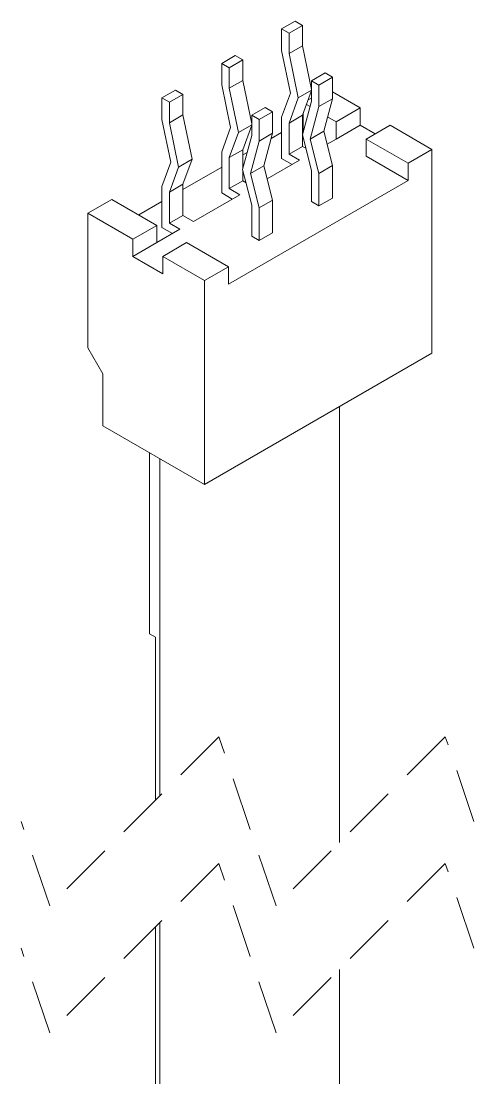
# Paper-space layout '시트4_ENG_with accessory' of a CAD drawing. Header units: millimetres. Extents: x 5 to 415, y 5 to 292.
# Drawn here: x 363.93 to 374.63, y 160.94 to 185.92 of the extents above; entities that cross this region are included whole.
import ezdxf

# ---------------------------------------------------------------- set-up
doc = ezdxf.new("R2010")
doc.units = ezdxf.units.MM
doc.linetypes.add('HIDDEN', pattern=[1.905, 1.27, -0.635])

psp = doc.layouts.new('시트4_ENG_with accessory')

# ---------------------------------------------------------------- linework, layer by layer
at = {"color": 7, "linetype": 'Continuous', "lineweight": 18}
for p, q in [((370.402, 185.919), (370.083, 185.735)), ((370.402, 185.919), (370.578, 185.817)), ((370.083, 185.735), (370.083, 185.227)), ((370.26, 185.633), (370.083, 185.735)), ((370.578, 185.817), (370.26, 185.633)), ((370.26, 185.152), (370.26, 185.633)), ((370.578, 185.817), (370.578, 185.335)), ((368.987, 185.103), (368.669, 184.919)), ((368.987, 185.103), (369.164, 185.001)), ((370.291, 184.218), (370.083, 185.227)), ((370.26, 185.152), (370.578, 185.335)), ((370.26, 185.152), (370.476, 184.104)), ((370.791, 184.306), (370.578, 185.335)), ((368.669, 184.919), (368.669, 184.41)), ((368.846, 184.817), (368.669, 184.919)), ((369.164, 185.001), (368.846, 184.817)), ((369.164, 185.001), (369.164, 184.519)), ((368.846, 184.335), (368.846, 184.817)), ((371.109, 184.694), (370.791, 184.511)), ((371.109, 184.694), (371.286, 184.592)), ((368.877, 183.402), (368.669, 184.41)), ((368.846, 184.335), (369.164, 184.519)), ((369.376, 183.489), (369.164, 184.519)), ((370.791, 184.511), (370.791, 184.029)), ((370.967, 184.409), (370.791, 184.511)), ((371.286, 184.592), (370.967, 184.409)), ((370.967, 183.9), (370.967, 184.409)), ((371.286, 184.592), (371.286, 184.084)), ((367.573, 184.286), (367.255, 184.103)), ((367.255, 184.103), (367.255, 183.594)), ((367.432, 184.001), (367.255, 184.103)), ((367.75, 184.184), (367.432, 184.001)), ((367.573, 184.286), (367.75, 184.184)), ((367.75, 184.184), (367.75, 183.703)), ((368.846, 184.335), (369.062, 183.288)), ((370.083, 183.647), (370.291, 184.218)), ((370.476, 184.104), (370.26, 183.511)), ((370.791, 184.286), (370.476, 184.104)), ((370.578, 183.695), (370.791, 184.278)), ((370.71, 184.056), (370.791, 184.102)), ((371.94, 183.867), (371.286, 184.245)), ((367.432, 183.519), (367.432, 184.001)), ((369.695, 183.878), (369.376, 183.694)), ((369.695, 183.878), (369.871, 183.776)), ((370.575, 183.231), (370.791, 184.029)), ((370.755, 183.898), (370.67, 183.947)), ((370.967, 183.9), (370.76, 183.132)), ((370.967, 183.9), (371.286, 184.084)), ((371.078, 183.315), (371.286, 184.084)), ((371.94, 183.867), (371.374, 183.541)), ((371.94, 183.459), (371.94, 183.867)), ((367.432, 183.519), (367.75, 183.703)), ((367.966, 182.655), (367.75, 183.703)), ((369.553, 183.592), (369.376, 183.694)), ((369.376, 183.694), (369.376, 183.213)), ((369.871, 183.776), (369.553, 183.592)), ((369.871, 183.776), (369.871, 183.267)), ((370.083, 183.647), (370.083, 182.673)), ((370.578, 183.695), (370.26, 183.511)), ((370.578, 183.695), (370.578, 183.244)), ((370.596, 183.743), (370.596, 183.31)), ((371.374, 183.541), (371.171, 183.658)), ((367.463, 182.586), (367.255, 183.594)), ((367.432, 183.519), (367.648, 182.471)), ((368.669, 182.831), (368.877, 183.402)), ((369.376, 183.469), (369.062, 183.288)), ((369.164, 182.878), (369.376, 183.461)), ((369.553, 183.084), (369.553, 183.592)), ((370.26, 182.775), (370.26, 183.511)), ((371.374, 183.541), (371.374, 183.133)), ((371.94, 183.459), (371.374, 183.133)), ((372.293, 183.255), (371.94, 183.459)), ((372.081, 183.133), (372.647, 183.459)), ((373.637, 182.888), (372.647, 183.459)), ((369.062, 183.288), (368.846, 182.694)), ((369.161, 182.414), (369.376, 183.213)), ((369.553, 183.084), (369.871, 183.267)), ((369.664, 182.499), (369.871, 183.267)), ((369.838, 183.144), (370.083, 183.286)), ((370.791, 182.388), (370.575, 183.231)), ((370.578, 183.265), (370.583, 183.262)), ((370.578, 183.216), (370.578, 182.959)), ((371.078, 183.315), (370.76, 183.132)), ((370.76, 183.132), (370.967, 182.321)), ((371.286, 182.504), (371.078, 183.315)), ((371.157, 183.007), (371.374, 183.133)), ((373.071, 182.561), (372.081, 183.133)), ((372.081, 182.724), (372.081, 183.133)), ((369.164, 182.878), (368.846, 182.694)), ((369.164, 182.878), (369.164, 182.428)), ((369.553, 183.084), (369.345, 182.315)), ((370.578, 182.959), (370.26, 182.775)), ((370.578, 182.959), (370.656, 182.915)), ((373.071, 182.561), (373.637, 182.888)), ((373.637, 182.888), (373.637, 178.07)), ((367.966, 182.655), (367.648, 182.471)), ((367.75, 182.062), (367.966, 182.655)), ((368.669, 182.831), (368.669, 181.857)), ((368.846, 181.959), (368.846, 182.694)), ((369.164, 182.755), (369.269, 182.815)), ((369.743, 182.191), (370.508, 182.633)), ((370.083, 182.673), (370.331, 182.531)), ((370.508, 182.633), (370.26, 182.775)), ((373.071, 182.153), (372.081, 182.724)), ((367.255, 182.014), (367.463, 182.586)), ((367.648, 182.471), (367.432, 181.878)), ((367.75, 181.939), (368.669, 182.469)), ((369.376, 181.572), (369.161, 182.414)), ((369.164, 182.4), (369.164, 182.143)), ((369.664, 182.499), (369.345, 182.315)), ((369.871, 181.688), (369.664, 182.499)), ((370.791, 182.388), (370.791, 181.653)), ((371.286, 182.504), (370.967, 182.321)), ((371.286, 182.504), (371.286, 181.735)), ((373.071, 182.153), (373.071, 182.561)), ((368.828, 179.704), (373.071, 182.153)), ((369.164, 182.143), (368.846, 181.959)), ((369.164, 182.143), (369.242, 182.098)), ((369.345, 182.315), (369.553, 181.504)), ((370.967, 181.551), (370.967, 182.321)), ((367.255, 182.014), (367.255, 181.041)), ((367.75, 182.062), (367.432, 181.878)), ((367.432, 181.143), (367.432, 181.878)), ((367.75, 182.062), (367.75, 181.326)), ((368.669, 181.857), (368.917, 181.714)), ((369.094, 181.816), (368.846, 181.959)), ((365.505, 181.377), (366.071, 181.704)), ((366.071, 181.704), (367.131, 181.092)), ((366.707, 181.337), (367.255, 181.653)), ((367.998, 181.183), (369.094, 181.816)), ((369.871, 181.688), (369.553, 181.504)), ((369.871, 181.688), (369.871, 180.918)), ((370.967, 181.551), (370.791, 181.653)), ((371.286, 181.735), (370.967, 181.551)), ((365.505, 181.377), (365.505, 178.193)), ((366.566, 180.765), (365.505, 181.377)), ((369.376, 181.572), (369.376, 180.837)), ((369.553, 180.734), (369.553, 181.504)), ((367.75, 181.326), (367.432, 181.143)), ((367.679, 181), (367.432, 181.143)), ((367.75, 181.326), (367.998, 181.183)), ((367.131, 181.092), (366.566, 180.765)), ((367.131, 180.683), (367.131, 181.092)), ((367.131, 180.683), (367.679, 181)), ((367.255, 181.041), (367.503, 180.898)), ((369.871, 180.918), (369.553, 180.734)), ((366.566, 180.765), (366.566, 180.357)), ((366.566, 180.357), (367.131, 180.683)), ((367.273, 180.357), (367.838, 180.683)), ((367.838, 180.683), (368.828, 180.112)), ((369.553, 180.734), (369.376, 180.837)), ((366.566, 180.357), (367.273, 179.949)), ((367.273, 179.949), (367.273, 180.357)), ((368.263, 179.785), (367.273, 180.357)), ((368.263, 179.785), (368.828, 180.112)), ((368.828, 180.112), (368.828, 179.704)), ((368.263, 174.968), (368.263, 179.785)), ((365.859, 177.581), (365.505, 178.193)), ((368.263, 174.968), (373.637, 178.07)), ((365.859, 176.356), (365.859, 177.581)), ((371.452, 166.504), (371.452, 176.809)), ((365.859, 176.356), (368.263, 174.968)), ((366.962, 171.44), (366.962, 175.719)), ((367.209, 175.576), (367.209, 167.611)), ((366.962, 171.44), (367.103, 171.359)), ((367.103, 171.359), (367.103, 167.505)), ((367.103, 164.505), (367.103, 144.227)), ((367.209, 164.611), (367.209, 143.071)), ((371.452, 145.004), (371.452, 163.504))]:
    psp.add_line(p, q, dxfattribs=at)
at = {"color": 7, "linetype": 'HIDDEN', "lineweight": 18}
for p, q in [((368.603, 169.004), (364.603, 165.004)), ((369.952, 165.004), (368.603, 169.004)), ((373.952, 169.004), (369.952, 165.004)), ((374.627, 167.004), (373.952, 169.004)), ((364.603, 165.004), (363.928, 167.004)), ((368.603, 166.004), (364.603, 162.004)), ((369.952, 162.004), (368.603, 166.004)), ((373.952, 166.004), (369.952, 162.004)), ((374.627, 164.004), (373.952, 166.004)), ((364.603, 162.004), (363.928, 164.004))]:
    psp.add_line(p, q, dxfattribs=at)

doc.saveas('drawing.dxf')
